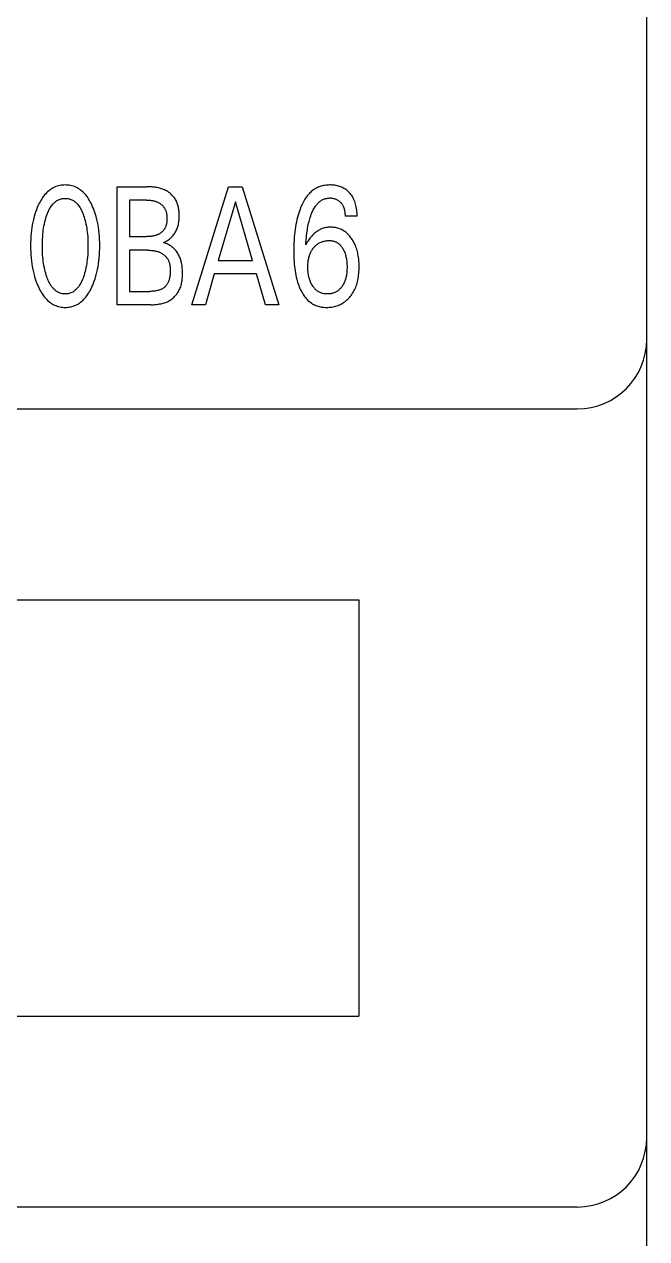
# Model space of a CAD drawing. Extents: x 0 to 420, y 0 to 297.
# Drawn here: x 195.59 to 204.56, y 169.01 to 186.51 of the extents above; entities that cross this region are included whole.
import ezdxf

# ---------------------------------------------------------------- set-up
doc = ezdxf.new("R2010")
doc.units = 0
doc.header["$LTSCALE"] = 23.1
doc.layers.add('10000_FRONT', color=7, linetype='CONTINUOUS')

msp = doc.modelspace()

# ---------------------------------------------------------------- linework, layer by layer
at = {"layer": '10000_FRONT', "color": 7, "linetype": 'CONTINUOUS'}
for p, q in [((204.56, 159.468), (204.56, 247.468)), ((195.912, 184.082), (195.898, 184.067)), ((195.926, 184.096), (195.912, 184.082)), ((195.941, 184.109), (195.926, 184.096)), ((195.957, 184.121), (195.941, 184.109)), ((195.973, 184.133), (195.957, 184.121)), ((195.99, 184.144), (195.973, 184.133)), ((196.008, 184.153), (195.99, 184.144)), ((196.026, 184.162), (196.008, 184.153)), ((196.044, 184.17), (196.026, 184.162)), ((196.062, 184.176), (196.044, 184.17)), ((196.081, 184.182), (196.062, 184.176)), ((196.1, 184.186), (196.081, 184.182)), ((196.12, 184.189), (196.1, 184.186)), ((196.139, 184.192), (196.12, 184.189)), ((196.159, 184.193), (196.139, 184.192)), ((196.179, 184.194), (196.159, 184.193)), ((196.198, 184.193), (196.179, 184.194)), ((196.218, 184.192), (196.198, 184.193)), ((196.238, 184.189), (196.218, 184.192)), ((196.257, 184.186), (196.238, 184.189)), ((196.276, 184.182), (196.257, 184.186)), ((196.295, 184.176), (196.276, 184.182)), ((196.314, 184.17), (196.295, 184.176)), ((196.332, 184.162), (196.314, 184.17)), ((196.35, 184.153), (196.332, 184.162)), ((196.367, 184.144), (196.35, 184.153)), ((196.384, 184.133), (196.367, 184.144)), ((196.401, 184.121), (196.384, 184.133)), ((196.416, 184.109), (196.401, 184.121)), ((196.431, 184.096), (196.416, 184.109)), ((196.446, 184.082), (196.431, 184.096)), ((196.46, 184.067), (196.446, 184.082)), ((196.93, 182.468), (196.93, 184.168)), ((196.93, 184.168), (197.349, 184.168)), ((197.365, 184.168), (197.349, 184.168)), ((197.38, 184.168), (197.365, 184.168)), ((197.396, 184.168), (197.38, 184.168)), ((197.412, 184.167), (197.396, 184.168)), ((197.428, 184.166), (197.412, 184.167)), ((197.444, 184.164), (197.428, 184.166)), ((197.46, 184.163), (197.444, 184.164)), ((197.475, 184.161), (197.46, 184.163)), ((197.491, 184.158), (197.475, 184.161)), ((197.507, 184.156), (197.491, 184.158)), ((197.522, 184.152), (197.507, 184.156)), ((197.537, 184.149), (197.522, 184.152)), ((197.553, 184.144), (197.537, 184.149)), ((197.568, 184.14), (197.553, 184.144)), ((197.583, 184.134), (197.568, 184.14)), ((197.597, 184.129), (197.583, 184.134)), ((197.612, 184.122), (197.597, 184.129)), ((197.625, 184.116), (197.612, 184.122)), ((197.637, 184.109), (197.625, 184.116)), ((197.65, 184.102), (197.637, 184.109)), ((197.662, 184.094), (197.65, 184.102)), ((197.673, 184.086), (197.662, 184.094)), ((197.685, 184.078), (197.673, 184.086)), ((197.696, 184.069), (197.685, 184.078)), ((198.004, 182.468), (198.534, 184.168)), ((198.534, 184.168), (198.728, 184.168)), ((198.728, 184.168), (199.258, 182.468)), ((199.706, 184.078), (199.693, 184.066)), ((199.718, 184.091), (199.706, 184.078)), ((199.731, 184.102), (199.718, 184.091)), ((199.745, 184.113), (199.731, 184.102)), ((199.759, 184.124), (199.745, 184.113)), ((199.774, 184.133), (199.759, 184.124)), ((199.789, 184.143), (199.774, 184.133)), ((199.804, 184.151), (199.789, 184.143)), ((199.82, 184.159), (199.804, 184.151)), ((199.836, 184.165), (199.82, 184.159)), ((199.852, 184.171), (199.836, 184.165)), ((199.869, 184.177), (199.852, 184.171)), ((199.886, 184.181), (199.869, 184.177)), ((199.903, 184.185), (199.886, 184.181)), ((199.921, 184.188), (199.903, 184.185)), ((199.938, 184.19), (199.921, 184.188)), ((199.956, 184.192), (199.938, 184.19)), ((199.973, 184.193), (199.956, 184.192)), ((199.991, 184.194), (199.973, 184.193)), ((200.01, 184.194), (199.991, 184.194)), ((200.028, 184.193), (200.01, 184.194)), ((200.047, 184.191), (200.028, 184.193)), ((200.065, 184.189), (200.047, 184.191)), ((200.083, 184.185), (200.065, 184.189)), ((200.101, 184.182), (200.083, 184.185)), ((200.118, 184.177), (200.101, 184.182)), ((200.134, 184.172), (200.118, 184.177)), ((200.15, 184.167), (200.134, 184.172)), ((200.165, 184.16), (200.15, 184.167)), ((200.18, 184.153), (200.165, 184.16)), ((200.195, 184.145), (200.18, 184.153)), ((200.209, 184.136), (200.195, 184.145)), ((200.223, 184.127), (200.209, 184.136)), ((200.236, 184.117), (200.223, 184.127)), ((200.249, 184.107), (200.236, 184.117)), ((200.261, 184.096), (200.249, 184.107)), ((200.273, 184.084), (200.261, 184.096)), ((200.285, 184.07), (200.273, 184.084)), ((195.791, 183.902), (195.777, 183.87)), ((195.795, 183.909), (195.791, 183.902)), ((195.805, 183.931), (195.795, 183.909)), ((195.816, 183.952), (195.805, 183.931)), ((195.828, 183.972), (195.816, 183.952)), ((195.841, 183.992), (195.828, 183.972)), ((195.854, 184.012), (195.841, 183.992)), ((195.868, 184.031), (195.854, 184.012)), ((195.882, 184.05), (195.868, 184.031)), ((195.898, 184.067), (195.882, 184.05)), ((195.984, 183.894), (195.992, 183.905)), ((195.992, 183.905), (196, 183.915)), ((196, 183.915), (196.009, 183.925)), ((196.009, 183.925), (196.019, 183.935)), ((196.019, 183.935), (196.028, 183.944)), ((196.028, 183.944), (196.038, 183.952)), ((196.038, 183.952), (196.049, 183.96)), ((196.049, 183.96), (196.06, 183.968)), ((196.06, 183.968), (196.071, 183.974)), ((196.071, 183.974), (196.084, 183.981)), ((196.084, 183.981), (196.097, 183.986)), ((196.097, 183.986), (196.11, 183.99)), ((196.11, 183.99), (196.123, 183.994)), ((196.123, 183.994), (196.137, 183.997)), ((196.137, 183.997), (196.151, 183.999)), ((196.151, 183.999), (196.165, 184.001)), ((196.165, 184.001), (196.179, 184.001)), ((196.179, 184.001), (196.193, 184.001)), ((196.193, 184.001), (196.207, 183.999)), ((196.207, 183.999), (196.221, 183.997)), ((196.221, 183.997), (196.234, 183.994)), ((196.234, 183.994), (196.248, 183.99)), ((196.248, 183.99), (196.261, 183.986)), ((196.261, 183.986), (196.274, 183.981)), ((196.274, 183.981), (196.286, 183.974)), ((196.286, 183.974), (196.297, 183.968)), ((196.297, 183.968), (196.308, 183.96)), ((196.308, 183.96), (196.319, 183.952)), ((196.319, 183.952), (196.329, 183.944)), ((196.329, 183.944), (196.339, 183.935)), ((196.339, 183.935), (196.348, 183.925)), ((196.348, 183.925), (196.357, 183.915)), ((196.357, 183.915), (196.366, 183.905)), ((196.366, 183.905), (196.374, 183.894)), ((196.475, 184.05), (196.46, 184.067)), ((196.49, 184.031), (196.475, 184.05)), ((196.504, 184.012), (196.49, 184.031)), ((196.517, 183.992), (196.504, 184.012)), ((196.529, 183.972), (196.517, 183.992)), ((196.541, 183.952), (196.529, 183.972)), ((196.552, 183.931), (196.541, 183.952)), ((196.562, 183.909), (196.552, 183.931)), ((196.575, 183.881), (196.562, 183.909)), ((197.107, 183.976), (197.107, 183.45)), ((197.349, 183.976), (197.107, 183.976)), ((197.349, 183.976), (197.359, 183.976)), ((197.359, 183.976), (197.369, 183.975)), ((197.369, 183.975), (197.379, 183.975)), ((197.379, 183.975), (197.389, 183.975)), ((197.389, 183.975), (197.399, 183.974)), ((197.399, 183.974), (197.408, 183.973)), ((197.408, 183.973), (197.418, 183.972)), ((197.418, 183.972), (197.428, 183.971)), ((197.428, 183.971), (197.438, 183.969)), ((197.438, 183.969), (197.448, 183.967)), ((197.448, 183.967), (197.458, 183.965)), ((197.458, 183.965), (197.467, 183.963)), ((197.467, 183.963), (197.477, 183.96)), ((197.477, 183.96), (197.486, 183.957)), ((197.486, 183.957), (197.495, 183.953)), ((197.495, 183.953), (197.505, 183.95)), ((197.505, 183.95), (197.514, 183.946)), ((197.514, 183.946), (197.522, 183.941)), ((197.522, 183.941), (197.531, 183.936)), ((197.531, 183.936), (197.539, 183.931)), ((197.539, 183.931), (197.547, 183.926)), ((197.547, 183.926), (197.555, 183.92)), ((197.555, 183.92), (197.563, 183.914)), ((197.563, 183.914), (197.57, 183.907)), ((197.57, 183.907), (197.577, 183.901)), ((197.577, 183.901), (197.584, 183.894)), ((197.707, 184.059), (197.696, 184.069)), ((197.717, 184.049), (197.707, 184.059)), ((197.727, 184.039), (197.717, 184.049)), ((197.737, 184.029), (197.727, 184.039)), ((197.746, 184.018), (197.737, 184.029)), ((197.754, 184.007), (197.746, 184.018)), ((197.762, 183.995), (197.754, 184.007)), ((197.77, 183.983), (197.762, 183.995)), ((197.777, 183.97), (197.77, 183.983)), ((197.784, 183.957), (197.777, 183.97)), ((197.789, 183.943), (197.784, 183.957)), ((197.795, 183.93), (197.789, 183.943)), ((197.8, 183.916), (197.795, 183.93)), ((197.804, 183.901), (197.8, 183.916)), ((197.808, 183.887), (197.804, 183.901)), ((198.632, 183.949), (198.384, 183.105)), ((198.88, 183.105), (198.632, 183.949)), ((199.593, 183.914), (199.585, 183.896)), ((199.602, 183.933), (199.593, 183.914)), ((199.612, 183.951), (199.602, 183.933)), ((199.622, 183.969), (199.612, 183.951)), ((199.633, 183.987), (199.622, 183.969)), ((199.644, 184.004), (199.633, 183.987)), ((199.656, 184.021), (199.644, 184.004)), ((199.668, 184.037), (199.656, 184.021)), ((199.682, 184.053), (199.668, 184.037)), ((199.693, 184.066), (199.682, 184.053)), ((199.786, 183.888), (199.795, 183.9)), ((199.795, 183.9), (199.802, 183.909)), ((199.802, 183.909), (199.81, 183.919)), ((199.81, 183.919), (199.818, 183.928)), ((199.818, 183.928), (199.826, 183.936)), ((199.826, 183.936), (199.835, 183.945)), ((199.835, 183.945), (199.844, 183.952)), ((199.844, 183.952), (199.853, 183.96)), ((199.853, 183.96), (199.863, 183.967)), ((199.863, 183.967), (199.873, 183.973)), ((199.873, 183.973), (199.883, 183.979)), ((199.883, 183.979), (199.893, 183.984)), ((199.893, 183.984), (199.904, 183.989)), ((199.904, 183.989), (199.914, 183.993)), ((199.914, 183.993), (199.925, 183.996)), ((199.925, 183.996), (199.936, 183.999)), ((199.936, 183.999), (199.946, 184.001)), ((199.946, 184.001), (199.958, 184.003)), ((199.958, 184.003), (199.969, 184.004)), ((199.969, 184.004), (199.98, 184.005)), ((199.98, 184.005), (199.991, 184.006)), ((199.991, 184.006), (200.002, 184.006)), ((200.002, 184.006), (200.012, 184.005)), ((200.012, 184.005), (200.023, 184.004)), ((200.023, 184.004), (200.033, 184.003)), ((200.033, 184.003), (200.044, 184.001)), ((200.044, 184.001), (200.054, 183.998)), ((200.054, 183.998), (200.063, 183.996)), ((200.063, 183.996), (200.072, 183.993)), ((200.072, 183.993), (200.081, 183.989)), ((200.081, 183.989), (200.09, 183.985)), ((200.09, 183.985), (200.099, 183.981)), ((200.099, 183.981), (200.107, 183.976)), ((200.107, 183.976), (200.115, 183.971)), ((200.115, 183.971), (200.123, 183.966)), ((200.123, 183.966), (200.13, 183.96)), ((200.13, 183.96), (200.137, 183.953)), ((200.137, 183.953), (200.144, 183.947)), ((200.144, 183.947), (200.151, 183.94)), ((200.151, 183.94), (200.158, 183.931)), ((200.158, 183.931), (200.164, 183.923)), ((200.164, 183.923), (200.17, 183.915)), ((200.17, 183.915), (200.175, 183.906)), ((200.175, 183.906), (200.181, 183.897)), ((200.297, 184.056), (200.285, 184.07)), ((200.308, 184.041), (200.297, 184.056)), ((200.318, 184.026), (200.308, 184.041)), ((200.328, 184.01), (200.318, 184.026)), ((200.336, 183.994), (200.328, 184.01)), ((200.345, 183.976), (200.336, 183.994)), ((200.352, 183.957), (200.345, 183.976)), ((200.359, 183.938), (200.352, 183.957)), ((200.365, 183.919), (200.359, 183.938)), ((200.37, 183.9), (200.365, 183.919)), ((200.374, 183.88), (200.37, 183.9)), ((195.731, 183.737), (195.721, 183.698)), ((195.741, 183.771), (195.731, 183.737)), ((195.752, 183.804), (195.741, 183.771)), ((195.764, 183.837), (195.752, 183.804)), ((195.777, 183.87), (195.764, 183.837)), ((195.899, 183.71), (195.907, 183.736)), ((195.907, 183.736), (195.916, 183.761)), ((195.916, 183.761), (195.922, 183.779)), ((195.922, 183.779), (195.929, 183.796)), ((195.929, 183.796), (195.937, 183.813)), ((195.937, 183.813), (195.945, 183.83)), ((195.945, 183.83), (195.954, 183.847)), ((195.954, 183.847), (195.963, 183.863)), ((195.963, 183.863), (195.973, 183.879)), ((195.973, 183.879), (195.984, 183.894)), ((196.374, 183.894), (196.384, 183.879)), ((196.384, 183.879), (196.394, 183.863)), ((196.394, 183.863), (196.404, 183.847)), ((196.404, 183.847), (196.412, 183.83)), ((196.412, 183.83), (196.42, 183.813)), ((196.42, 183.813), (196.428, 183.796)), ((196.428, 183.796), (196.435, 183.779)), ((196.435, 183.779), (196.441, 183.761)), ((196.441, 183.761), (196.444, 183.755)), ((196.444, 183.755), (196.452, 183.731)), ((196.452, 183.731), (196.459, 183.706)), ((196.587, 183.853), (196.575, 183.881)), ((196.598, 183.824), (196.587, 183.853)), ((196.608, 183.796), (196.598, 183.824)), ((196.617, 183.766), (196.608, 183.796)), ((196.626, 183.737), (196.617, 183.766)), ((196.636, 183.698), (196.626, 183.737)), ((197.584, 183.894), (197.59, 183.886)), ((197.59, 183.886), (197.596, 183.879)), ((197.596, 183.879), (197.602, 183.871)), ((197.602, 183.871), (197.608, 183.863)), ((197.608, 183.863), (197.613, 183.855)), ((197.613, 183.855), (197.617, 183.847)), ((197.617, 183.847), (197.621, 183.838)), ((197.621, 183.838), (197.625, 183.829)), ((197.625, 183.829), (197.629, 183.82)), ((197.629, 183.82), (197.632, 183.811)), ((197.632, 183.811), (197.634, 183.802)), ((197.634, 183.802), (197.637, 183.793)), ((197.637, 183.793), (197.639, 183.783)), ((197.639, 183.783), (197.641, 183.774)), ((197.641, 183.774), (197.642, 183.764)), ((197.642, 183.764), (197.643, 183.754)), ((197.643, 183.754), (197.644, 183.744)), ((197.644, 183.744), (197.645, 183.734)), ((197.645, 183.734), (197.645, 183.724)), ((197.645, 183.724), (197.646, 183.715)), ((197.811, 183.872), (197.808, 183.887)), ((197.814, 183.857), (197.811, 183.872)), ((197.816, 183.842), (197.814, 183.857)), ((197.818, 183.827), (197.816, 183.842)), ((197.82, 183.812), (197.818, 183.827)), ((197.821, 183.797), (197.82, 183.812)), ((197.822, 183.782), (197.821, 183.797)), ((197.822, 183.767), (197.822, 183.782)), ((197.822, 183.752), (197.822, 183.767)), ((197.822, 183.735), (197.822, 183.752)), ((197.822, 183.719), (197.822, 183.735)), ((199.527, 183.726), (199.519, 183.696)), ((199.535, 183.757), (199.527, 183.726)), ((199.544, 183.787), (199.535, 183.757)), ((199.554, 183.817), (199.544, 183.787)), ((199.565, 183.847), (199.554, 183.817)), ((199.577, 183.877), (199.565, 183.847)), ((199.585, 183.896), (199.577, 183.877)), ((199.705, 183.706), (199.711, 183.727)), ((199.711, 183.727), (199.718, 183.747)), ((199.718, 183.747), (199.725, 183.767)), ((199.725, 183.767), (199.731, 183.781)), ((199.731, 183.781), (199.736, 183.795)), ((199.736, 183.795), (199.742, 183.809)), ((199.742, 183.809), (199.749, 183.822)), ((199.749, 183.822), (199.755, 183.836)), ((199.755, 183.836), (199.762, 183.849)), ((199.762, 183.849), (199.77, 183.862)), ((199.77, 183.862), (199.778, 183.875)), ((199.778, 183.875), (199.786, 183.888)), ((200.181, 183.897), (200.185, 183.887)), ((200.185, 183.887), (200.19, 183.877)), ((200.19, 183.877), (200.194, 183.866)), ((200.194, 183.866), (200.198, 183.855)), ((200.198, 183.855), (200.201, 183.844)), ((200.201, 183.844), (200.204, 183.833)), ((200.204, 183.833), (200.206, 183.822)), ((200.206, 183.822), (200.208, 183.809)), ((200.208, 183.809), (200.21, 183.796)), ((200.21, 183.796), (200.211, 183.782)), ((200.211, 183.782), (200.212, 183.769)), ((200.212, 183.769), (200.213, 183.756)), ((200.213, 183.756), (200.213, 183.743)), ((200.387, 183.743), (200.213, 183.743)), ((200.378, 183.857), (200.374, 183.88)), ((200.381, 183.835), (200.378, 183.857)), ((200.384, 183.812), (200.381, 183.835)), ((200.385, 183.789), (200.384, 183.812)), ((200.386, 183.766), (200.385, 183.789)), ((200.387, 183.743), (200.386, 183.766)), ((195.699, 183.581), (195.693, 183.541)), ((195.705, 183.62), (195.699, 183.581)), ((195.713, 183.659), (195.705, 183.62)), ((195.721, 183.698), (195.713, 183.659)), ((195.864, 183.543), (195.868, 183.573)), ((195.868, 183.573), (195.873, 183.602)), ((195.873, 183.602), (195.879, 183.631)), ((195.879, 183.631), (195.885, 183.658)), ((195.885, 183.658), (195.892, 183.684)), ((195.892, 183.684), (195.899, 183.71)), ((196.459, 183.706), (196.466, 183.681)), ((196.466, 183.681), (196.472, 183.656)), ((196.472, 183.656), (196.478, 183.631)), ((196.478, 183.631), (196.484, 183.602)), ((196.484, 183.602), (196.489, 183.573)), ((196.489, 183.573), (196.493, 183.543)), ((196.645, 183.659), (196.636, 183.698)), ((196.652, 183.62), (196.645, 183.659)), ((196.659, 183.581), (196.652, 183.62)), ((196.664, 183.541), (196.659, 183.581)), ((197.603, 183.549), (197.598, 183.542)), ((197.608, 183.556), (197.603, 183.549)), ((197.613, 183.563), (197.608, 183.556)), ((197.617, 183.571), (197.613, 183.563)), ((197.621, 183.579), (197.617, 183.571)), ((197.625, 183.587), (197.621, 183.579)), ((197.628, 183.596), (197.625, 183.587)), ((197.631, 183.604), (197.628, 183.596)), ((197.634, 183.613), (197.631, 183.604)), ((197.636, 183.622), (197.634, 183.613)), ((197.638, 183.631), (197.636, 183.622)), ((197.64, 183.64), (197.638, 183.631)), ((197.642, 183.649), (197.64, 183.64)), ((197.643, 183.658), (197.642, 183.649)), ((197.644, 183.667), (197.643, 183.658)), ((197.645, 183.686), (197.644, 183.676)), ((197.644, 183.676), (197.644, 183.667)), ((197.646, 183.705), (197.645, 183.695)), ((197.645, 183.695), (197.645, 183.686)), ((197.646, 183.715), (197.646, 183.705)), ((197.78, 183.537), (197.786, 183.551)), ((197.786, 183.551), (197.792, 183.565)), ((197.792, 183.565), (197.797, 183.579)), ((197.797, 183.579), (197.802, 183.594)), ((197.802, 183.594), (197.806, 183.609)), ((197.806, 183.609), (197.81, 183.625)), ((197.81, 183.625), (197.813, 183.64)), ((197.813, 183.64), (197.816, 183.656)), ((197.816, 183.656), (197.818, 183.671)), ((197.818, 183.671), (197.82, 183.687)), ((197.82, 183.687), (197.821, 183.703)), ((197.821, 183.703), (197.822, 183.719)), ((199.493, 183.553), (199.489, 183.517)), ((199.499, 183.589), (199.493, 183.553)), ((199.505, 183.625), (199.499, 183.589)), ((199.511, 183.66), (199.505, 183.625)), ((199.519, 183.696), (199.511, 183.66)), ((199.669, 183.547), (199.673, 183.571)), ((199.673, 183.571), (199.678, 183.596)), ((199.678, 183.596), (199.683, 183.62)), ((199.683, 183.62), (199.688, 183.644)), ((199.688, 183.644), (199.693, 183.665)), ((199.693, 183.665), (199.699, 183.685)), ((199.699, 183.685), (199.705, 183.706)), ((199.848, 183.549), (199.836, 183.542)), ((199.86, 183.555), (199.848, 183.549)), ((199.872, 183.56), (199.86, 183.555)), ((199.884, 183.565), (199.872, 183.56)), ((199.898, 183.57), (199.884, 183.565)), ((199.913, 183.574), (199.898, 183.57)), ((199.927, 183.577), (199.913, 183.574)), ((199.941, 183.58), (199.927, 183.577)), ((199.956, 183.582), (199.941, 183.58)), ((199.971, 183.584), (199.956, 183.582)), ((199.986, 183.585), (199.971, 183.584)), ((200, 183.585), (199.986, 183.585)), ((200.016, 183.585), (200, 183.585)), ((200.031, 183.584), (200.016, 183.585)), ((200.046, 183.583), (200.031, 183.584)), ((200.061, 183.581), (200.046, 183.583)), ((200.076, 183.579), (200.061, 183.581)), ((200.091, 183.575), (200.076, 183.579)), ((200.106, 183.572), (200.091, 183.575)), ((200.121, 183.567), (200.106, 183.572)), ((200.134, 183.562), (200.121, 183.567)), ((200.148, 183.557), (200.134, 183.562)), ((200.161, 183.551), (200.148, 183.557)), ((200.174, 183.544), (200.161, 183.551)), ((195.682, 183.409), (195.681, 183.365)), ((195.685, 183.453), (195.682, 183.409)), ((195.689, 183.497), (195.685, 183.453)), ((195.693, 183.541), (195.689, 183.497)), ((195.85, 183.352), (195.851, 183.385)), ((195.851, 183.385), (195.852, 183.418)), ((195.852, 183.418), (195.855, 183.451)), ((195.855, 183.451), (195.857, 183.484)), ((195.857, 183.484), (195.86, 183.513)), ((195.86, 183.513), (195.864, 183.543)), ((196.493, 183.543), (196.497, 183.513)), ((196.497, 183.513), (196.5, 183.484)), ((196.5, 183.484), (196.503, 183.451)), ((196.503, 183.451), (196.505, 183.418)), ((196.505, 183.418), (196.506, 183.385)), ((196.506, 183.385), (196.507, 183.352)), ((196.669, 183.497), (196.664, 183.541)), ((196.672, 183.453), (196.669, 183.497)), ((196.675, 183.409), (196.672, 183.453)), ((196.676, 183.365), (196.675, 183.409)), ((197.107, 183.45), (197.349, 183.45)), ((197.359, 183.45), (197.349, 183.45)), ((197.37, 183.451), (197.359, 183.45)), ((197.38, 183.451), (197.37, 183.451)), ((197.391, 183.451), (197.38, 183.451)), ((197.401, 183.452), (197.391, 183.451)), ((197.412, 183.453), (197.401, 183.452)), ((197.422, 183.454), (197.412, 183.453)), ((197.433, 183.456), (197.422, 183.454)), ((197.443, 183.457), (197.433, 183.456)), ((197.454, 183.459), (197.443, 183.457)), ((197.464, 183.462), (197.454, 183.459)), ((197.474, 183.464), (197.464, 183.462)), ((197.484, 183.467), (197.474, 183.464)), ((197.494, 183.471), (197.484, 183.467)), ((197.504, 183.474), (197.494, 183.471)), ((197.514, 183.479), (197.504, 183.474)), ((197.522, 183.482), (197.514, 183.479)), ((197.53, 183.486), (197.522, 183.482)), ((197.537, 183.491), (197.53, 183.486)), ((197.545, 183.496), (197.537, 183.491)), ((197.552, 183.5), (197.545, 183.496)), ((197.559, 183.506), (197.552, 183.5)), ((197.566, 183.511), (197.559, 183.506)), ((197.573, 183.517), (197.566, 183.511)), ((197.58, 183.523), (197.573, 183.517)), ((197.586, 183.529), (197.58, 183.523)), ((197.592, 183.535), (197.586, 183.529)), ((197.598, 183.542), (197.592, 183.535)), ((197.608, 183.37), (197.621, 183.375)), ((197.621, 183.375), (197.633, 183.382)), ((197.633, 183.382), (197.645, 183.388)), ((197.645, 183.388), (197.657, 183.396)), ((197.657, 183.396), (197.669, 183.404)), ((197.669, 183.404), (197.68, 183.412)), ((197.68, 183.412), (197.691, 183.421)), ((197.691, 183.421), (197.701, 183.43)), ((197.701, 183.43), (197.711, 183.44)), ((197.711, 183.44), (197.721, 183.45)), ((197.721, 183.45), (197.731, 183.461)), ((197.731, 183.461), (197.74, 183.473)), ((197.74, 183.473), (197.749, 183.485)), ((197.749, 183.485), (197.758, 183.498)), ((197.758, 183.498), (197.765, 183.511)), ((197.765, 183.511), (197.773, 183.524)), ((197.773, 183.524), (197.78, 183.537)), ((199.478, 183.399), (199.476, 183.357)), ((199.481, 183.44), (199.478, 183.399)), ((199.485, 183.481), (199.481, 183.44)), ((199.489, 183.517), (199.485, 183.481)), ((199.649, 183.365), (199.652, 183.398)), ((199.652, 183.398), (199.655, 183.432)), ((199.655, 183.432), (199.658, 183.465)), ((199.658, 183.465), (199.662, 183.498)), ((199.662, 183.498), (199.665, 183.523)), ((199.665, 183.523), (199.669, 183.547)), ((199.673, 183.378), (199.666, 183.366)), ((199.681, 183.39), (199.673, 183.378)), ((199.689, 183.402), (199.681, 183.39)), ((199.699, 183.416), (199.689, 183.402)), ((199.71, 183.43), (199.699, 183.416)), ((199.721, 183.443), (199.71, 183.43)), ((199.732, 183.456), (199.721, 183.443)), ((199.743, 183.469), (199.732, 183.456)), ((199.755, 183.481), (199.743, 183.469)), ((199.768, 183.493), (199.755, 183.481)), ((199.781, 183.504), (199.768, 183.493)), ((199.791, 183.512), (199.781, 183.504)), ((199.802, 183.52), (199.791, 183.512)), ((199.813, 183.528), (199.802, 183.52)), ((199.824, 183.535), (199.813, 183.528)), ((199.836, 183.542), (199.824, 183.535)), ((199.866, 183.37), (199.877, 183.374)), ((199.877, 183.374), (199.888, 183.378)), ((199.888, 183.378), (199.899, 183.381)), ((199.899, 183.381), (199.911, 183.385)), ((199.911, 183.385), (199.924, 183.387)), ((199.924, 183.387), (199.936, 183.389)), ((199.936, 183.389), (199.949, 183.391)), ((199.949, 183.391), (199.961, 183.392)), ((199.961, 183.392), (199.974, 183.392)), ((199.974, 183.392), (199.986, 183.393)), ((199.986, 183.393), (199.996, 183.392)), ((199.996, 183.392), (200.006, 183.392)), ((200.006, 183.392), (200.016, 183.391)), ((200.016, 183.391), (200.025, 183.389)), ((200.025, 183.389), (200.035, 183.388)), ((200.035, 183.388), (200.045, 183.386)), ((200.045, 183.386), (200.054, 183.383)), ((200.054, 183.383), (200.063, 183.38)), ((200.063, 183.38), (200.073, 183.376)), ((200.073, 183.376), (200.083, 183.372)), ((200.187, 183.537), (200.174, 183.544)), ((200.199, 183.529), (200.187, 183.537)), ((200.211, 183.521), (200.199, 183.529)), ((200.223, 183.512), (200.211, 183.521)), ((200.235, 183.503), (200.223, 183.512)), ((200.246, 183.492), (200.235, 183.503)), ((200.257, 183.481), (200.246, 183.492)), ((200.268, 183.47), (200.257, 183.481)), ((200.278, 183.459), (200.268, 183.47)), ((200.288, 183.446), (200.278, 183.459)), ((200.298, 183.434), (200.288, 183.446)), ((200.307, 183.421), (200.298, 183.434)), ((200.317, 183.406), (200.307, 183.421)), ((200.327, 183.39), (200.317, 183.406)), ((200.336, 183.374), (200.327, 183.39)), ((200.344, 183.358), (200.336, 183.374)), ((195.681, 183.365), (195.681, 183.321)), ((195.681, 183.321), (195.681, 183.277)), ((195.681, 183.277), (195.682, 183.232)), ((195.682, 183.232), (195.685, 183.187)), ((195.85, 183.319), (195.85, 183.352)), ((195.85, 183.286), (195.85, 183.319)), ((195.851, 183.252), (195.85, 183.286)), ((195.852, 183.219), (195.851, 183.252)), ((195.854, 183.185), (195.852, 183.219)), ((196.505, 183.219), (196.503, 183.185)), ((196.506, 183.252), (196.505, 183.219)), ((196.507, 183.286), (196.506, 183.252)), ((196.507, 183.352), (196.507, 183.319)), ((196.507, 183.319), (196.507, 183.286)), ((196.672, 183.188), (196.675, 183.232)), ((196.675, 183.232), (196.676, 183.277)), ((196.677, 183.321), (196.676, 183.365)), ((196.676, 183.277), (196.677, 183.321)), ((197.107, 183.253), (197.107, 182.661)), ((197.371, 183.253), (197.107, 183.253)), ((197.371, 183.253), (197.382, 183.253)), ((197.382, 183.253), (197.394, 183.252)), ((197.394, 183.252), (197.405, 183.252)), ((197.405, 183.252), (197.417, 183.251)), ((197.417, 183.251), (197.428, 183.251)), ((197.428, 183.251), (197.44, 183.249)), ((197.44, 183.249), (197.451, 183.248)), ((197.451, 183.248), (197.462, 183.246)), ((197.462, 183.246), (197.474, 183.245)), ((197.474, 183.245), (197.485, 183.242)), ((197.485, 183.242), (197.496, 183.24)), ((197.496, 183.24), (197.507, 183.237)), ((197.507, 183.237), (197.518, 183.233)), ((197.518, 183.233), (197.529, 183.229)), ((197.529, 183.229), (197.539, 183.225)), ((197.539, 183.225), (197.55, 183.22)), ((197.55, 183.22), (197.559, 183.215)), ((197.559, 183.215), (197.568, 183.21)), ((197.568, 183.21), (197.578, 183.205)), ((197.578, 183.205), (197.586, 183.199)), ((197.586, 183.199), (197.595, 183.193)), ((197.594, 183.365), (197.608, 183.37)), ((197.608, 183.36), (197.594, 183.365)), ((197.622, 183.355), (197.608, 183.36)), ((197.636, 183.35), (197.622, 183.355)), ((197.65, 183.344), (197.636, 183.35)), ((197.663, 183.337), (197.65, 183.344)), ((197.675, 183.33), (197.663, 183.337)), ((197.688, 183.323), (197.675, 183.33)), ((197.7, 183.315), (197.688, 183.323)), ((197.711, 183.307), (197.7, 183.315)), ((197.723, 183.298), (197.711, 183.307)), ((197.734, 183.289), (197.723, 183.298)), ((197.744, 183.279), (197.734, 183.289)), ((197.756, 183.268), (197.744, 183.279)), ((197.767, 183.256), (197.756, 183.268)), ((197.778, 183.243), (197.767, 183.256)), ((197.788, 183.23), (197.778, 183.243)), ((197.797, 183.216), (197.788, 183.23)), ((197.806, 183.202), (197.797, 183.216)), ((197.814, 183.188), (197.806, 183.202)), ((199.474, 183.316), (199.473, 183.275)), ((199.473, 183.275), (199.473, 183.233)), ((199.473, 183.233), (199.474, 183.19)), ((199.476, 183.357), (199.474, 183.316)), ((199.647, 183.331), (199.649, 183.365)), ((199.653, 183.343), (199.647, 183.331)), ((199.659, 183.354), (199.653, 183.343)), ((199.666, 183.366), (199.659, 183.354)), ((199.704, 183.19), (199.709, 183.203)), ((199.709, 183.203), (199.715, 183.216)), ((199.715, 183.216), (199.72, 183.228)), ((199.72, 183.228), (199.726, 183.239)), ((199.726, 183.239), (199.733, 183.25)), ((199.733, 183.25), (199.74, 183.261)), ((199.74, 183.261), (199.747, 183.272)), ((199.747, 183.272), (199.755, 183.282)), ((199.755, 183.282), (199.763, 183.293)), ((199.763, 183.293), (199.771, 183.302)), ((199.771, 183.302), (199.779, 183.31)), ((199.779, 183.31), (199.787, 183.319)), ((199.787, 183.319), (199.796, 183.327)), ((199.796, 183.327), (199.805, 183.334)), ((199.805, 183.334), (199.815, 183.341)), ((199.815, 183.341), (199.825, 183.348)), ((199.825, 183.348), (199.835, 183.354)), ((199.835, 183.354), (199.845, 183.36)), ((199.845, 183.36), (199.855, 183.365)), ((199.855, 183.365), (199.866, 183.37)), ((200.083, 183.372), (200.092, 183.367)), ((200.092, 183.367), (200.102, 183.361)), ((200.102, 183.361), (200.111, 183.355)), ((200.111, 183.355), (200.119, 183.349)), ((200.119, 183.349), (200.128, 183.342)), ((200.128, 183.342), (200.136, 183.334)), ((200.136, 183.334), (200.144, 183.326)), ((200.144, 183.326), (200.152, 183.317)), ((200.152, 183.317), (200.159, 183.308)), ((200.159, 183.308), (200.166, 183.299)), ((200.166, 183.299), (200.173, 183.289)), ((200.173, 183.289), (200.179, 183.279)), ((200.179, 183.279), (200.186, 183.267)), ((200.186, 183.267), (200.192, 183.255)), ((200.192, 183.255), (200.198, 183.243)), ((200.198, 183.243), (200.204, 183.23)), ((200.204, 183.23), (200.209, 183.217)), ((200.209, 183.217), (200.213, 183.204)), ((200.213, 183.204), (200.218, 183.189)), ((200.352, 183.341), (200.344, 183.358)), ((200.36, 183.324), (200.352, 183.341)), ((200.367, 183.307), (200.36, 183.324)), ((200.374, 183.288), (200.367, 183.307)), ((200.38, 183.269), (200.374, 183.288)), ((200.386, 183.25), (200.38, 183.269)), ((200.391, 183.23), (200.386, 183.25)), ((200.395, 183.211), (200.391, 183.23)), ((200.399, 183.191), (200.395, 183.211)), ((195.685, 183.187), (195.688, 183.143)), ((195.688, 183.143), (195.693, 183.098)), ((195.693, 183.098), (195.698, 183.058)), ((195.698, 183.058), (195.705, 183.018)), ((195.857, 183.152), (195.854, 183.185)), ((195.86, 183.122), (195.857, 183.152)), ((195.864, 183.092), (195.86, 183.122)), ((195.868, 183.062), (195.864, 183.092)), ((195.873, 183.032), (195.868, 183.062)), ((195.879, 183.002), (195.873, 183.032)), ((196.484, 183.032), (196.478, 183.002)), ((196.489, 183.062), (196.484, 183.032)), ((196.493, 183.092), (196.489, 183.062)), ((196.497, 183.122), (196.493, 183.092)), ((196.5, 183.152), (196.497, 183.122)), ((196.503, 183.185), (196.5, 183.152)), ((196.653, 183.018), (196.659, 183.058)), ((196.659, 183.058), (196.664, 183.099)), ((196.664, 183.099), (196.669, 183.143)), ((196.669, 183.143), (196.672, 183.188)), ((197.595, 183.193), (197.603, 183.186)), ((197.603, 183.186), (197.611, 183.179)), ((197.611, 183.179), (197.619, 183.172)), ((197.619, 183.172), (197.626, 183.164)), ((197.626, 183.164), (197.633, 183.157)), ((197.633, 183.157), (197.64, 183.149)), ((197.64, 183.149), (197.646, 183.14)), ((197.646, 183.14), (197.652, 183.132)), ((197.652, 183.132), (197.657, 183.123)), ((197.657, 183.123), (197.662, 183.113)), ((197.662, 183.113), (197.667, 183.104)), ((197.667, 183.104), (197.671, 183.095)), ((197.671, 183.095), (197.675, 183.085)), ((197.675, 183.085), (197.678, 183.075)), ((197.678, 183.075), (197.681, 183.065)), ((197.681, 183.065), (197.683, 183.055)), ((197.683, 183.055), (197.685, 183.044)), ((197.685, 183.044), (197.687, 183.034)), ((197.687, 183.034), (197.689, 183.024)), ((197.689, 183.024), (197.69, 183.013)), ((197.821, 183.174), (197.814, 183.188)), ((197.828, 183.16), (197.821, 183.174)), ((197.834, 183.145), (197.828, 183.16)), ((197.839, 183.131), (197.834, 183.145)), ((197.844, 183.116), (197.839, 183.131)), ((197.849, 183.101), (197.844, 183.116)), ((197.852, 183.086), (197.849, 183.101)), ((197.856, 183.071), (197.852, 183.086)), ((197.86, 183.051), (197.856, 183.071)), ((197.863, 183.031), (197.86, 183.051)), ((197.866, 183.011), (197.863, 183.031)), ((198.384, 183.105), (198.88, 183.105)), ((199.474, 183.19), (199.475, 183.156)), ((199.475, 183.156), (199.476, 183.122)), ((199.476, 183.122), (199.478, 183.087)), ((199.478, 183.087), (199.481, 183.053)), ((199.481, 183.053), (199.484, 183.019)), ((199.676, 183.028), (199.677, 183.044)), ((199.676, 183.012), (199.676, 183.028)), ((199.677, 183.044), (199.678, 183.059)), ((199.678, 183.059), (199.679, 183.075)), ((199.679, 183.075), (199.681, 183.091)), ((199.681, 183.091), (199.683, 183.107)), ((199.683, 183.107), (199.686, 183.122)), ((199.686, 183.122), (199.689, 183.136)), ((199.689, 183.136), (199.692, 183.15)), ((199.692, 183.15), (199.695, 183.163)), ((199.695, 183.163), (199.7, 183.177)), ((199.7, 183.177), (199.704, 183.19)), ((200.218, 183.189), (200.222, 183.175)), ((200.222, 183.175), (200.226, 183.16)), ((200.226, 183.16), (200.229, 183.145)), ((200.229, 183.145), (200.232, 183.13)), ((200.232, 183.13), (200.234, 183.115)), ((200.234, 183.115), (200.236, 183.098)), ((200.236, 183.098), (200.238, 183.081)), ((200.238, 183.081), (200.239, 183.063)), ((200.239, 183.063), (200.24, 183.046)), ((200.24, 183.046), (200.241, 183.029)), ((200.241, 183.029), (200.241, 183.012)), ((200.403, 183.171), (200.399, 183.191)), ((200.406, 183.151), (200.403, 183.171)), ((200.409, 183.13), (200.406, 183.151)), ((200.411, 183.109), (200.409, 183.13)), ((200.412, 183.088), (200.411, 183.109)), ((200.414, 183.067), (200.412, 183.088)), ((200.414, 183.046), (200.414, 183.067)), ((200.415, 183.014), (200.414, 183.046)), ((195.705, 183.018), (195.712, 182.978)), ((195.712, 182.978), (195.721, 182.938)), ((195.721, 182.938), (195.731, 182.899)), ((195.731, 182.899), (195.739, 182.869)), ((195.739, 182.869), (195.748, 182.839)), ((195.885, 182.975), (195.879, 183.002)), ((195.891, 182.949), (195.885, 182.975)), ((195.898, 182.922), (195.891, 182.949)), ((195.906, 182.896), (195.898, 182.922)), ((195.915, 182.87), (195.906, 182.896)), ((195.921, 182.852), (195.915, 182.87)), ((195.928, 182.834), (195.921, 182.852)), ((196.436, 182.852), (196.429, 182.834)), ((196.442, 182.87), (196.436, 182.852)), ((196.451, 182.896), (196.442, 182.87)), ((196.459, 182.922), (196.451, 182.896)), ((196.466, 182.949), (196.459, 182.922)), ((196.473, 182.975), (196.466, 182.949)), ((196.478, 183.002), (196.473, 182.975)), ((196.609, 182.84), (196.618, 182.87)), ((196.618, 182.87), (196.627, 182.899)), ((196.627, 182.899), (196.637, 182.939)), ((196.637, 182.939), (196.645, 182.978)), ((196.645, 182.978), (196.653, 183.018)), ((197.684, 182.856), (197.681, 182.846)), ((197.686, 182.869), (197.684, 182.856)), ((197.688, 182.882), (197.686, 182.869)), ((197.69, 182.895), (197.688, 182.882)), ((197.69, 183.013), (197.691, 183.002)), ((197.691, 182.908), (197.69, 182.895)), ((197.691, 183.002), (197.692, 182.992)), ((197.692, 182.921), (197.691, 182.908)), ((197.692, 182.992), (197.693, 182.981)), ((197.693, 182.934), (197.692, 182.921)), ((197.693, 182.981), (197.693, 182.971)), ((197.693, 182.971), (197.693, 182.96)), ((197.693, 182.96), (197.693, 182.947)), ((197.693, 182.947), (197.693, 182.934)), ((197.867, 182.99), (197.866, 183.011)), ((197.869, 182.97), (197.867, 182.99)), ((197.867, 182.846), (197.868, 182.863)), ((197.868, 182.863), (197.869, 182.879)), ((197.87, 182.949), (197.869, 182.97)), ((197.869, 182.879), (197.87, 182.896)), ((197.87, 182.929), (197.87, 182.949)), ((197.87, 182.912), (197.87, 182.929)), ((197.87, 182.896), (197.87, 182.912)), ((198.328, 182.912), (198.2, 182.468)), ((198.936, 182.912), (198.328, 182.912)), ((199.066, 182.468), (198.936, 182.912)), ((199.484, 183.019), (199.488, 182.988)), ((199.488, 182.988), (199.492, 182.957)), ((199.492, 182.957), (199.497, 182.926)), ((199.497, 182.926), (199.503, 182.896)), ((199.503, 182.896), (199.509, 182.865)), ((199.509, 182.865), (199.517, 182.835)), ((199.676, 182.994), (199.676, 183.012)), ((199.677, 182.976), (199.676, 182.994)), ((199.678, 182.958), (199.677, 182.976)), ((199.68, 182.94), (199.678, 182.958)), ((199.682, 182.922), (199.68, 182.94)), ((199.684, 182.904), (199.682, 182.922)), ((199.687, 182.888), (199.684, 182.904)), ((199.69, 182.872), (199.687, 182.888)), ((199.694, 182.857), (199.69, 182.872)), ((199.698, 182.841), (199.694, 182.857)), ((200.222, 182.849), (200.218, 182.835)), ((200.225, 182.862), (200.222, 182.849)), ((200.228, 182.875), (200.225, 182.862)), ((200.231, 182.889), (200.228, 182.875)), ((200.233, 182.903), (200.231, 182.889)), ((200.236, 182.921), (200.233, 182.903)), ((200.238, 182.939), (200.236, 182.921)), ((200.239, 182.957), (200.238, 182.939)), ((200.24, 182.975), (200.239, 182.957)), ((200.241, 182.994), (200.24, 182.975)), ((200.241, 183.012), (200.241, 182.994)), ((200.401, 182.845), (200.405, 182.869)), ((200.405, 182.869), (200.408, 182.893)), ((200.408, 182.893), (200.411, 182.917)), ((200.411, 182.917), (200.412, 182.941)), ((200.412, 182.941), (200.414, 182.966)), ((200.414, 182.966), (200.415, 182.99)), ((200.415, 182.99), (200.415, 183.014)), ((195.748, 182.839), (195.758, 182.81)), ((195.758, 182.81), (195.769, 182.781)), ((195.769, 182.781), (195.781, 182.752)), ((195.781, 182.752), (195.793, 182.724)), ((195.793, 182.724), (195.804, 182.702)), ((195.804, 182.702), (195.815, 182.68)), ((195.815, 182.68), (195.826, 182.659)), ((195.936, 182.816), (195.928, 182.834)), ((195.944, 182.799), (195.936, 182.816)), ((195.953, 182.782), (195.944, 182.799)), ((195.962, 182.765), (195.953, 182.782)), ((195.972, 182.748), (195.962, 182.765)), ((195.983, 182.732), (195.972, 182.748)), ((195.991, 182.722), (195.983, 182.732)), ((195.999, 182.711), (195.991, 182.722)), ((196.008, 182.701), (195.999, 182.711)), ((196.018, 182.691), (196.008, 182.701)), ((196.027, 182.682), (196.018, 182.691)), ((196.038, 182.673), (196.027, 182.682)), ((196.048, 182.665), (196.038, 182.673)), ((196.32, 182.673), (196.309, 182.665)), ((196.33, 182.682), (196.32, 182.673)), ((196.34, 182.691), (196.33, 182.682)), ((196.349, 182.701), (196.34, 182.691)), ((196.358, 182.711), (196.349, 182.701)), ((196.366, 182.722), (196.358, 182.711)), ((196.374, 182.732), (196.366, 182.722)), ((196.385, 182.748), (196.374, 182.732)), ((196.395, 182.765), (196.385, 182.748)), ((196.405, 182.782), (196.395, 182.765)), ((196.413, 182.799), (196.405, 182.782)), ((196.421, 182.816), (196.413, 182.799)), ((196.429, 182.834), (196.421, 182.816)), ((196.531, 182.659), (196.543, 182.68)), ((196.543, 182.68), (196.554, 182.702)), ((196.554, 182.702), (196.564, 182.724)), ((196.564, 182.724), (196.577, 182.752)), ((196.577, 182.752), (196.588, 182.781)), ((196.588, 182.781), (196.599, 182.81)), ((196.599, 182.81), (196.609, 182.84)), ((197.514, 182.673), (197.504, 182.671)), ((197.524, 182.676), (197.514, 182.673)), ((197.534, 182.679), (197.524, 182.676)), ((197.544, 182.682), (197.534, 182.679)), ((197.553, 182.686), (197.544, 182.682)), ((197.562, 182.689), (197.553, 182.686)), ((197.57, 182.693), (197.562, 182.689)), ((197.578, 182.697), (197.57, 182.693)), ((197.585, 182.701), (197.578, 182.697)), ((197.593, 182.706), (197.585, 182.701)), ((197.6, 182.711), (197.593, 182.706)), ((197.607, 182.717), (197.6, 182.711)), ((197.614, 182.723), (197.607, 182.717)), ((197.621, 182.729), (197.614, 182.723)), ((197.628, 182.736), (197.621, 182.729)), ((197.634, 182.744), (197.628, 182.736)), ((197.64, 182.751), (197.634, 182.744)), ((197.645, 182.759), (197.64, 182.751)), ((197.65, 182.767), (197.645, 182.759)), ((197.655, 182.775), (197.65, 182.767)), ((197.66, 182.785), (197.655, 182.775)), ((197.664, 182.795), (197.66, 182.785)), ((197.669, 182.805), (197.664, 182.795)), ((197.672, 182.815), (197.669, 182.805)), ((197.676, 182.825), (197.672, 182.815)), ((197.679, 182.835), (197.676, 182.825)), ((197.681, 182.846), (197.679, 182.835)), ((197.812, 182.659), (197.819, 182.673)), ((197.819, 182.673), (197.827, 182.688)), ((197.827, 182.688), (197.833, 182.703)), ((197.833, 182.703), (197.839, 182.718)), ((197.839, 182.718), (197.844, 182.733)), ((197.844, 182.733), (197.849, 182.749)), ((197.849, 182.749), (197.853, 182.765)), ((197.853, 182.765), (197.857, 182.781)), ((197.857, 182.781), (197.86, 182.797)), ((197.86, 182.797), (197.863, 182.813)), ((197.863, 182.813), (197.865, 182.83)), ((197.865, 182.83), (197.867, 182.846)), ((199.517, 182.835), (199.523, 182.813)), ((199.523, 182.813), (199.529, 182.791)), ((199.529, 182.791), (199.536, 182.769)), ((199.536, 182.769), (199.544, 182.747)), ((199.544, 182.747), (199.552, 182.725)), ((199.552, 182.725), (199.561, 182.704)), ((199.561, 182.704), (199.571, 182.683)), ((199.571, 182.683), (199.579, 182.666)), ((199.703, 182.826), (199.698, 182.841)), ((199.708, 182.811), (199.703, 182.826)), ((199.714, 182.797), (199.708, 182.811)), ((199.72, 182.784), (199.714, 182.797)), ((199.726, 182.771), (199.72, 182.784)), ((199.733, 182.758), (199.726, 182.771)), ((199.741, 182.746), (199.733, 182.758)), ((199.749, 182.733), (199.741, 182.746)), ((199.756, 182.724), (199.749, 182.733)), ((199.763, 182.714), (199.756, 182.724)), ((199.771, 182.705), (199.763, 182.714)), ((199.779, 182.696), (199.771, 182.705)), ((199.787, 182.688), (199.779, 182.696)), ((199.796, 182.68), (199.787, 182.688)), ((199.806, 182.672), (199.796, 182.68)), ((200.121, 182.679), (200.112, 182.671)), ((200.13, 182.686), (200.121, 182.679)), ((200.138, 182.695), (200.13, 182.686)), ((200.146, 182.703), (200.138, 182.695)), ((200.153, 182.712), (200.146, 182.703)), ((200.161, 182.721), (200.153, 182.712)), ((200.169, 182.732), (200.161, 182.721)), ((200.177, 182.744), (200.169, 182.732)), ((200.184, 182.757), (200.177, 182.744)), ((200.191, 182.77), (200.184, 182.757)), ((200.198, 182.783), (200.191, 182.77)), ((200.203, 182.796), (200.198, 182.783)), ((200.209, 182.809), (200.203, 182.796)), ((200.214, 182.822), (200.209, 182.809)), ((200.218, 182.835), (200.214, 182.822)), ((200.341, 182.667), (200.35, 182.684)), ((200.35, 182.684), (200.358, 182.702)), ((200.358, 182.702), (200.366, 182.722)), ((200.366, 182.722), (200.374, 182.742)), ((200.374, 182.742), (200.38, 182.762)), ((200.38, 182.762), (200.386, 182.783)), ((200.386, 182.783), (200.392, 182.803)), ((200.392, 182.803), (200.396, 182.824)), ((200.396, 182.824), (200.401, 182.845)), ((195.826, 182.659), (195.839, 182.638)), ((195.839, 182.638), (195.852, 182.618)), ((195.852, 182.618), (195.866, 182.598)), ((195.866, 182.598), (195.881, 182.579)), ((195.881, 182.579), (195.896, 182.561)), ((195.896, 182.561), (195.91, 182.546)), ((195.91, 182.546), (195.925, 182.531)), ((195.925, 182.531), (195.94, 182.518)), ((195.94, 182.518), (195.956, 182.505)), ((195.956, 182.505), (195.972, 182.493)), ((196.059, 182.657), (196.048, 182.665)), ((196.071, 182.65), (196.059, 182.657)), ((196.083, 182.644), (196.071, 182.65)), ((196.096, 182.638), (196.083, 182.644)), ((196.109, 182.633), (196.096, 182.638)), ((196.123, 182.63), (196.109, 182.633)), ((196.137, 182.627), (196.123, 182.63)), ((196.15, 182.624), (196.137, 182.627)), ((196.165, 182.623), (196.15, 182.624)), ((196.179, 182.623), (196.165, 182.623)), ((196.193, 182.623), (196.179, 182.623)), ((196.207, 182.624), (196.193, 182.623)), ((196.221, 182.627), (196.207, 182.624)), ((196.235, 182.63), (196.221, 182.627)), ((196.248, 182.633), (196.235, 182.63)), ((196.261, 182.638), (196.248, 182.633)), ((196.274, 182.644), (196.261, 182.638)), ((196.287, 182.65), (196.274, 182.644)), ((196.298, 182.657), (196.287, 182.65)), ((196.309, 182.665), (196.298, 182.657)), ((196.386, 182.493), (196.402, 182.505)), ((196.402, 182.505), (196.418, 182.518)), ((196.418, 182.518), (196.433, 182.531)), ((196.433, 182.531), (196.448, 182.546)), ((196.448, 182.546), (196.461, 182.561)), ((196.461, 182.561), (196.477, 182.579)), ((196.477, 182.579), (196.492, 182.598)), ((196.492, 182.598), (196.506, 182.618)), ((196.506, 182.618), (196.519, 182.638)), ((196.519, 182.638), (196.531, 182.659)), ((197.107, 182.661), (197.399, 182.661)), ((197.413, 182.661), (197.399, 182.661)), ((197.428, 182.662), (197.413, 182.661)), ((197.442, 182.663), (197.428, 182.662)), ((197.456, 182.664), (197.442, 182.663)), ((197.47, 182.665), (197.456, 182.664)), ((197.484, 182.667), (197.47, 182.665)), ((197.494, 182.669), (197.484, 182.667)), ((197.504, 182.671), (197.494, 182.669)), ((197.608, 182.494), (197.623, 182.5)), ((197.623, 182.5), (197.638, 182.506)), ((197.638, 182.506), (197.653, 182.512)), ((197.653, 182.512), (197.668, 182.52)), ((197.668, 182.52), (197.681, 182.527)), ((197.681, 182.527), (197.694, 182.535)), ((197.694, 182.535), (197.707, 182.544)), ((197.707, 182.544), (197.72, 182.554)), ((197.72, 182.554), (197.732, 182.564)), ((197.732, 182.564), (197.744, 182.574)), ((197.744, 182.574), (197.755, 182.585)), ((197.755, 182.585), (197.766, 182.596)), ((197.766, 182.596), (197.776, 182.608)), ((197.776, 182.608), (197.786, 182.62)), ((197.786, 182.62), (197.795, 182.633)), ((197.795, 182.633), (197.804, 182.646)), ((197.804, 182.646), (197.812, 182.659)), ((199.579, 182.666), (199.588, 182.649)), ((199.588, 182.649), (199.598, 182.633)), ((199.598, 182.633), (199.607, 182.617)), ((199.607, 182.617), (199.618, 182.601)), ((199.618, 182.601), (199.629, 182.585)), ((199.629, 182.585), (199.641, 182.571)), ((199.641, 182.571), (199.653, 182.556)), ((199.653, 182.556), (199.666, 182.542)), ((199.666, 182.542), (199.678, 182.531)), ((199.678, 182.531), (199.69, 182.519)), ((199.69, 182.519), (199.703, 182.509)), ((199.703, 182.509), (199.717, 182.499)), ((199.717, 182.499), (199.731, 182.489)), ((199.815, 182.665), (199.806, 182.672)), ((199.824, 182.659), (199.815, 182.665)), ((199.834, 182.653), (199.824, 182.659)), ((199.844, 182.648), (199.834, 182.653)), ((199.854, 182.643), (199.844, 182.648)), ((199.865, 182.639), (199.854, 182.643)), ((199.876, 182.635), (199.865, 182.639)), ((199.887, 182.632), (199.876, 182.635)), ((199.899, 182.629), (199.887, 182.632)), ((199.91, 182.627), (199.899, 182.629)), ((199.922, 182.625), (199.91, 182.627)), ((199.934, 182.624), (199.922, 182.625)), ((199.946, 182.623), (199.934, 182.624)), ((199.958, 182.623), (199.946, 182.623)), ((199.97, 182.623), (199.958, 182.623)), ((199.982, 182.624), (199.97, 182.623)), ((199.994, 182.625), (199.982, 182.624)), ((200.006, 182.626), (199.994, 182.625)), ((200.018, 182.629), (200.006, 182.626)), ((200.03, 182.631), (200.018, 182.629)), ((200.042, 182.635), (200.03, 182.631)), ((200.052, 182.639), (200.042, 182.635)), ((200.063, 182.643), (200.052, 182.639)), ((200.073, 182.648), (200.063, 182.643)), ((200.083, 182.653), (200.073, 182.648)), ((200.093, 182.658), (200.083, 182.653)), ((200.103, 182.665), (200.093, 182.658)), ((200.112, 182.671), (200.103, 182.665)), ((200.176, 182.489), (200.192, 182.499)), ((200.192, 182.499), (200.207, 182.509)), ((200.207, 182.509), (200.221, 182.521)), ((200.221, 182.521), (200.235, 182.532)), ((200.235, 182.532), (200.249, 182.545)), ((200.249, 182.545), (200.262, 182.558)), ((200.262, 182.558), (200.275, 182.571)), ((200.275, 182.571), (200.287, 182.585)), ((200.287, 182.585), (200.299, 182.601)), ((200.299, 182.601), (200.31, 182.617)), ((200.31, 182.617), (200.321, 182.633)), ((200.321, 182.633), (200.331, 182.65)), ((200.331, 182.65), (200.341, 182.667)), ((195.972, 182.493), (195.989, 182.482)), ((195.989, 182.482), (196.007, 182.472)), ((196.007, 182.472), (196.025, 182.463)), ((196.025, 182.463), (196.043, 182.455)), ((196.043, 182.455), (196.061, 182.448)), ((196.061, 182.448), (196.08, 182.442)), ((196.08, 182.442), (196.1, 182.438)), ((196.1, 182.438), (196.119, 182.434)), ((196.119, 182.434), (196.139, 182.432)), ((196.139, 182.432), (196.159, 182.43)), ((196.159, 182.43), (196.179, 182.43)), ((196.179, 182.43), (196.199, 182.43)), ((196.199, 182.43), (196.219, 182.432)), ((196.219, 182.432), (196.238, 182.434)), ((196.238, 182.434), (196.258, 182.438)), ((196.258, 182.438), (196.277, 182.442)), ((196.277, 182.442), (196.296, 182.448)), ((196.296, 182.448), (196.315, 182.455)), ((196.315, 182.455), (196.333, 182.463)), ((196.333, 182.463), (196.351, 182.472)), ((196.351, 182.472), (196.369, 182.482)), ((196.369, 182.482), (196.386, 182.493)), ((197.415, 182.468), (196.93, 182.468)), ((197.415, 182.468), (197.431, 182.469)), ((197.431, 182.469), (197.447, 182.469)), ((197.447, 182.469), (197.464, 182.47)), ((197.464, 182.47), (197.48, 182.471)), ((197.48, 182.471), (197.496, 182.472)), ((197.496, 182.472), (197.512, 182.474)), ((197.512, 182.474), (197.529, 182.476)), ((197.529, 182.476), (197.545, 182.479)), ((197.545, 182.479), (197.561, 182.482)), ((197.561, 182.482), (197.577, 182.485)), ((197.577, 182.485), (197.592, 182.49)), ((197.592, 182.49), (197.608, 182.494)), ((198.2, 182.468), (198.004, 182.468)), ((199.258, 182.468), (199.066, 182.468)), ((199.731, 182.489), (199.745, 182.48)), ((199.745, 182.48), (199.76, 182.472)), ((199.76, 182.472), (199.775, 182.465)), ((199.775, 182.465), (199.79, 182.458)), ((199.79, 182.458), (199.807, 182.452)), ((199.807, 182.452), (199.823, 182.447)), ((199.823, 182.447), (199.84, 182.442)), ((199.84, 182.442), (199.857, 182.438)), ((199.857, 182.438), (199.874, 182.435)), ((199.874, 182.435), (199.892, 182.433)), ((199.892, 182.433), (199.909, 182.431)), ((199.909, 182.431), (199.927, 182.43)), ((199.927, 182.43), (199.944, 182.43)), ((199.944, 182.43), (199.963, 182.43)), ((199.963, 182.43), (199.983, 182.431)), ((199.983, 182.431), (200.002, 182.433)), ((200.002, 182.433), (200.021, 182.435)), ((200.021, 182.435), (200.04, 182.438)), ((200.04, 182.438), (200.059, 182.442)), ((200.059, 182.442), (200.077, 182.447)), ((200.077, 182.447), (200.095, 182.452)), ((200.095, 182.452), (200.111, 182.458)), ((200.111, 182.458), (200.128, 182.465)), ((200.128, 182.465), (200.145, 182.472)), ((200.145, 182.472), (200.161, 182.481)), ((200.161, 182.481), (200.176, 182.489)), ((134.06, 180.968), (203.56, 180.968)), ((179.41, 178.218), (200.41, 178.218)), ((200.41, 178.218), (200.41, 172.218)), ((179.41, 172.218), (200.41, 172.218)), ((203.56, 169.468), (134.06, 169.468))]:
    msp.add_line(p, q, dxfattribs=at)
for centre in [(203.56, 181.968), (203.56, 170.468)]:
    msp.add_arc(centre, 1, 270, 360, dxfattribs=at)

doc.saveas('drawing.dxf')
